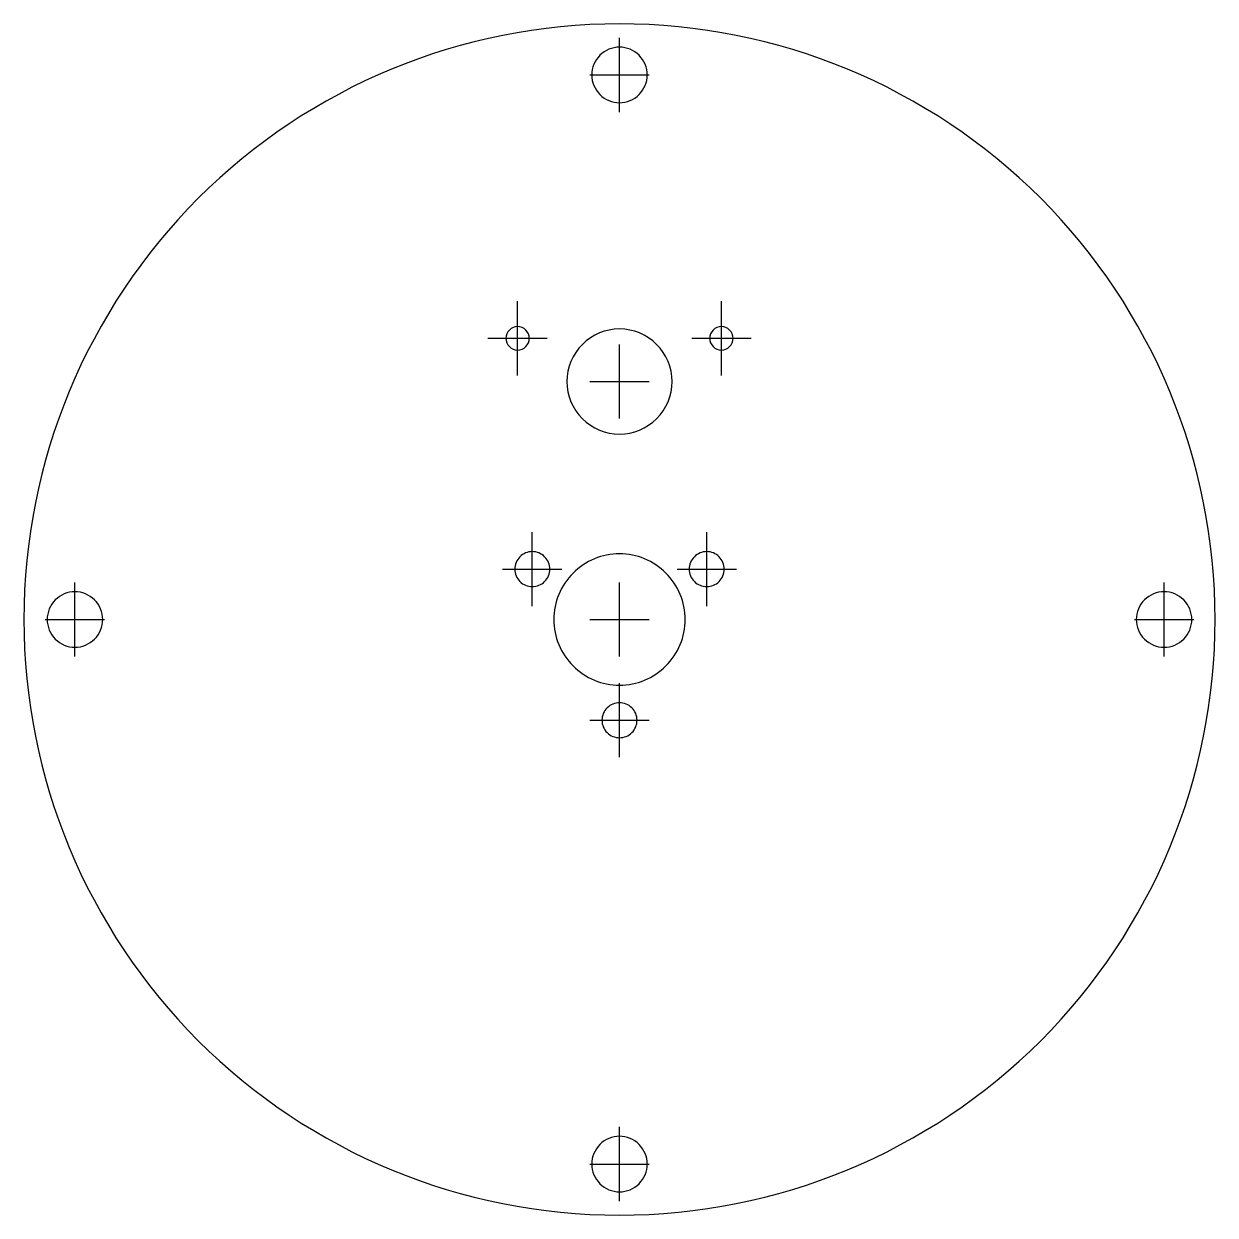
# Model space of a CAD drawing. Extents: x -4.02 to 4.02, y -4.02 to 4.02.
import ezdxf

# ---------------------------------------------------------------- set-up
doc = ezdxf.new("R2010")
doc.units = 0
doc.layers.get('0').update_dxf_attribs({"linetype": 'CONTINUOUS'})

msp = doc.modelspace()

# ---------------------------------------------------------------- linework, layer by layer
for points in [[(0, 4.0157, 0.414214), (-4.0157, 0, 0.414214), (0, -4.0157, 0.414214), (4.0157, 0, 0.414214)], [(0, 3.8583, 0.414214), (-0.187, 3.6713, 0.414214), (0, 3.4842, 0.414214), (0.187, 3.6713, 0.414214)], [(-0.687, 1.9742, 0.414214), (-0.7657, 1.8955, 0.414214), (-0.687, 1.8167, 0.414214), (-0.6083, 1.8955, 0.414214)], [(0, 1.9585, 0.414214), (-0.3543, 1.6041, 0.414214), (0, 1.2498, 0.414214), (0.3543, 1.6041, 0.414214)], [(0.687, 1.9742, 0.414214), (0.6083, 1.8955, 0.414214), (0.687, 1.8167, 0.414214), (0.7657, 1.8955, 0.414214)], [(-0.5881, 0.4577, 0.414214), (-0.7063, 0.3396, 0.414214), (-0.5881, 0.2215, 0.414214), (-0.47, 0.3396, 0.414214)], [(0, 0.4429, 0.414214), (-0.4429, 0, 0.414214), (0, -0.4429, 0.414214), (0.4429, 0, 0.414214)], [(0.5881, 0.4577, 0.414214), (0.47, 0.3396, 0.414214), (0.5881, 0.2215, 0.414214), (0.7063, 0.3396, 0.414214)], [(-3.6713, 0.187, 0.414214), (-3.8583, 0, 0.414214), (-3.6713, -0.187, 0.414214), (-3.4842, 0, 0.414214)], [(3.6713, 0.187, 0.414214), (3.4842, 0, 0.414214), (3.6713, -0.187, 0.414214), (3.8583, 0, 0.414214)], [(0, -0.561, 0.414214), (-0.1181, -0.6791, 0.414214), (0, -0.7972, 0.414214), (0.1181, -0.6791, 0.414214)], [(0, -3.4842, 0.414214), (-0.187, -3.6713, 0.414214), (0, -3.8583, 0.414214), (0.187, -3.6713, 0.414214)]]:
    msp.add_lwpolyline(points, format="xyb", close=True)
for points in [[(0, 3.4213), (0, 3.9213)], [(-0.2, 3.6713), (0.2, 3.6713)], [(-0.687, 1.6455), (-0.687, 2.1455)], [(0.687, 1.6455), (0.687, 2.1455)], [(-0.887, 1.8955), (-0.487, 1.8955)], [(0, 1.3541), (0, 1.8541)], [(0.487, 1.8955), (0.887, 1.8955)], [(-0.2, 1.6041), (0.2, 1.6041)], [(-0.5881, 0.0896), (-0.5881, 0.5896)], [(0.5881, 0.0896), (0.5881, 0.5896)], [(-0.7881, 0.3396), (-0.3881, 0.3396)], [(0.3881, 0.3396), (0.7881, 0.3396)], [(-3.6713, -0.25), (-3.6713, 0.25)], [(0, -0.25), (0, 0.25)], [(3.6713, -0.25), (3.6713, 0.25)], [(-3.8713, 0), (-3.4713, 0)], [(-0.2, 0), (0.2, 0)], [(3.4713, 0), (3.8713, 0)], [(0, -0.9291), (0, -0.4291)], [(-0.2, -0.6791), (0.2, -0.6791)], [(0, -3.9213), (0, -3.4213)], [(-0.2, -3.6713), (0.2, -3.6713)]]:
    msp.add_lwpolyline(points)

doc.saveas('drawing.dxf')
